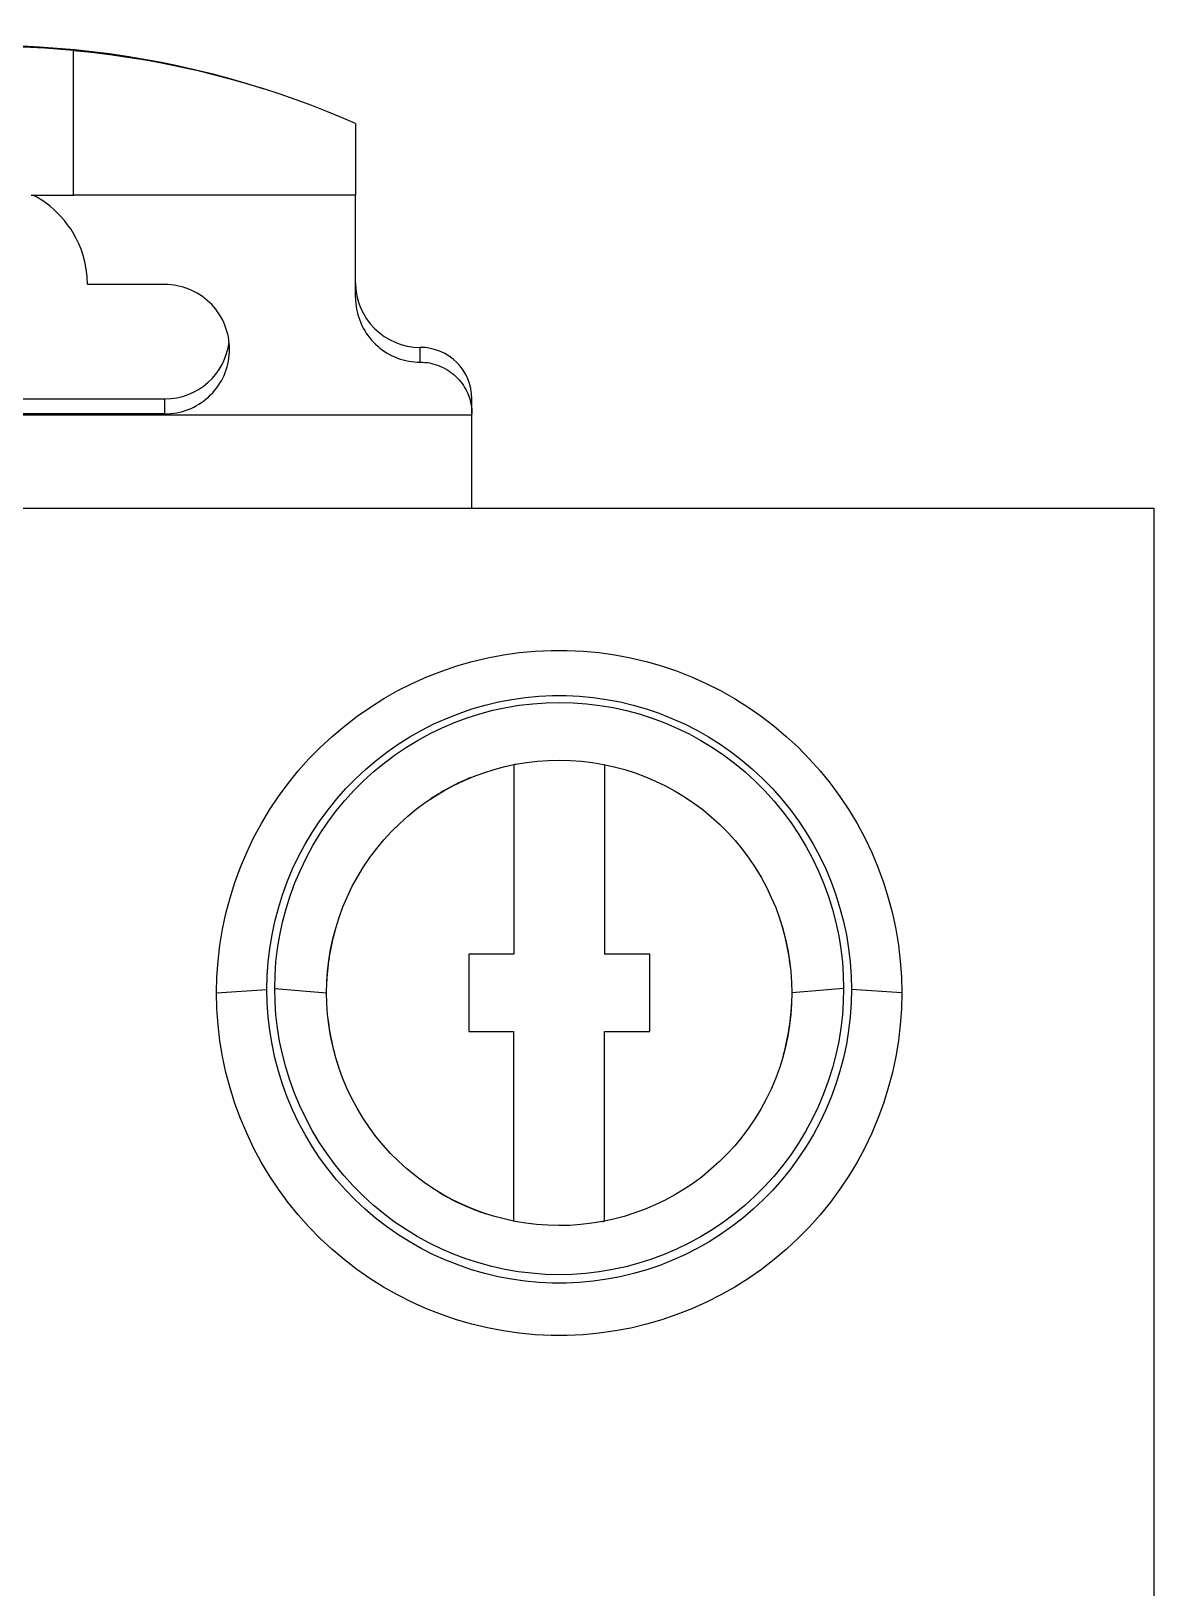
# Model space of a CAD drawing. Header units: millimetres. Extents: x 3609 to 5941, y 2453 to 3731.
# Drawn here: x 5346.55 to 5363.19, y 3411.78 to 3434.84 of the extents above; entities that cross this region are included whole.
import ezdxf

# ---------------------------------------------------------------- set-up
doc = ezdxf.new("R2010")
doc.units = ezdxf.units.MM

msp = doc.modelspace()

# ---------------------------------------------------------------- linework, layer by layer
for p, q in [((5346.753, 3434.589), (5346.327, 3434.609)), ((5347.178, 3434.555), (5346.753, 3434.589)), ((5347.178, 3434.552), (5347.178, 3434.556)), ((5347.178, 3432.412), (5347.178, 3434.552)), ((5347.448, 3434.524), (5347.178, 3434.551)), ((5347.716, 3434.49), (5347.448, 3434.524)), ((5347.982, 3434.452), (5347.716, 3434.49)), ((5348.246, 3434.409), (5347.982, 3434.452)), ((5348.508, 3434.361), (5348.246, 3434.409)), ((5348.766, 3434.309), (5348.508, 3434.361)), ((5349.022, 3434.252), (5348.766, 3434.309)), ((5349.273, 3434.19), (5349.022, 3434.252)), ((5349.519, 3434.125), (5349.273, 3434.19)), ((5349.762, 3434.057), (5349.519, 3434.125)), ((5349.999, 3433.984), (5349.762, 3434.057)), ((5350.242, 3433.905), (5349.999, 3433.984)), ((5350.479, 3433.824), (5350.242, 3433.905)), ((5350.709, 3433.739), (5350.479, 3433.824)), ((5350.933, 3433.652), (5350.709, 3433.739)), ((5351.15, 3433.564), (5350.933, 3433.652)), ((5351.359, 3433.473), (5351.15, 3433.564)), ((5351.359, 3433.473), (5351.359, 3432.412)), ((5346.552, 3432.412), (5347.178, 3432.412)), ((5346.646, 3432.376), (5346.579, 3432.412)), ((5346.71, 3432.336), (5346.646, 3432.376)), ((5346.773, 3432.293), (5346.71, 3432.336)), ((5346.833, 3432.246), (5346.773, 3432.293)), ((5347.429, 3432.412), (5347.178, 3432.412)), ((5347.675, 3432.412), (5347.429, 3432.412)), ((5347.918, 3432.412), (5347.675, 3432.412)), ((5348.158, 3432.412), (5347.918, 3432.412)), ((5348.394, 3432.412), (5348.158, 3432.412)), ((5348.626, 3432.412), (5348.394, 3432.412)), ((5348.856, 3432.412), (5348.626, 3432.412)), ((5349.082, 3432.412), (5348.856, 3432.412)), ((5349.305, 3432.412), (5349.082, 3432.412)), ((5349.525, 3432.412), (5349.305, 3432.412)), ((5349.742, 3432.412), (5349.525, 3432.412)), ((5349.956, 3432.412), (5349.742, 3432.412)), ((5350.167, 3432.412), (5349.956, 3432.412)), ((5350.374, 3432.412), (5350.167, 3432.412)), ((5350.578, 3432.412), (5350.374, 3432.412)), ((5350.779, 3432.412), (5350.578, 3432.412)), ((5350.976, 3432.412), (5350.779, 3432.412)), ((5351.169, 3432.412), (5350.976, 3432.412)), ((5351.359, 3432.412), (5351.169, 3432.412)), ((5351.359, 3430.895), (5351.359, 3432.412)), ((5346.89, 3432.197), (5346.833, 3432.246)), ((5346.945, 3432.145), (5346.89, 3432.197)), ((5346.997, 3432.091), (5346.945, 3432.145)), ((5347.046, 3432.034), (5346.997, 3432.091)), ((5347.093, 3431.974), (5347.046, 3432.034)), ((5347.138, 3431.91), (5347.093, 3431.974)), ((5347.18, 3431.841), (5347.138, 3431.91)), ((5347.22, 3431.769), (5347.18, 3431.841)), ((5347.257, 3431.692), (5347.22, 3431.769)), ((5347.291, 3431.609), (5347.257, 3431.692)), ((5347.321, 3431.519), (5347.291, 3431.609)), ((5347.346, 3431.423), (5347.321, 3431.519)), ((5347.367, 3431.319), (5347.346, 3431.423)), ((5347.38, 3431.206), (5347.367, 3431.319)), ((5347.385, 3431.087), (5347.38, 3431.206)), ((5348.534, 3431.087), (5347.385, 3431.087)), ((5348.58, 3431.086), (5348.534, 3431.087)), ((5348.625, 3431.083), (5348.58, 3431.086)), ((5348.67, 3431.077), (5348.625, 3431.083)), ((5348.715, 3431.07), (5348.67, 3431.077)), ((5348.76, 3431.06), (5348.715, 3431.07)), ((5348.804, 3431.048), (5348.76, 3431.06)), ((5348.847, 3431.034), (5348.804, 3431.048)), ((5348.89, 3431.018), (5348.847, 3431.034)), ((5348.932, 3431), (5348.89, 3431.018)), ((5348.973, 3430.98), (5348.932, 3431)), ((5349.013, 3430.958), (5348.973, 3430.98)), ((5349.052, 3430.935), (5349.013, 3430.958)), ((5349.09, 3430.909), (5349.052, 3430.935)), ((5349.126, 3430.882), (5349.09, 3430.909)), ((5349.161, 3430.853), (5349.126, 3430.882)), ((5349.195, 3430.822), (5349.161, 3430.853)), ((5349.227, 3430.79), (5349.195, 3430.822)), ((5349.258, 3430.756), (5349.227, 3430.79)), ((5349.287, 3430.721), (5349.258, 3430.756)), ((5349.314, 3430.684), (5349.287, 3430.721)), ((5349.34, 3430.646), (5349.314, 3430.684)), ((5351.359, 3430.895), (5351.36, 3430.852)), ((5351.36, 3430.852), (5351.363, 3430.809)), ((5351.363, 3430.809), (5351.368, 3430.766)), ((5351.368, 3430.766), (5351.375, 3430.724)), ((5351.375, 3430.724), (5351.383, 3430.682)), ((5351.383, 3430.682), (5351.394, 3430.64)), ((5349.363, 3430.607), (5349.34, 3430.646)), ((5349.385, 3430.567), (5349.363, 3430.607)), ((5349.405, 3430.526), (5349.385, 3430.567)), ((5349.423, 3430.485), (5349.405, 3430.526)), ((5349.439, 3430.442), (5349.423, 3430.485)), ((5349.453, 3430.398), (5349.439, 3430.442)), ((5351.394, 3430.64), (5351.406, 3430.599)), ((5351.406, 3430.599), (5351.42, 3430.558)), ((5351.42, 3430.558), (5351.436, 3430.518)), ((5351.436, 3430.518), (5351.454, 3430.479)), ((5351.454, 3430.479), (5351.473, 3430.441)), ((5351.473, 3430.441), (5351.495, 3430.404)), ((5349.465, 3430.354), (5349.453, 3430.398)), ((5349.474, 3430.31), (5349.465, 3430.354)), ((5349.482, 3430.264), (5349.474, 3430.31)), ((5349.487, 3430.219), (5349.482, 3430.264)), ((5349.491, 3430.174), (5349.487, 3430.219)), ((5351.495, 3430.404), (5351.517, 3430.367)), ((5351.517, 3430.367), (5351.542, 3430.332)), ((5351.542, 3430.332), (5351.568, 3430.298)), ((5351.568, 3430.298), (5351.595, 3430.265)), ((5351.595, 3430.265), (5351.624, 3430.233)), ((5351.624, 3430.233), (5351.655, 3430.202)), ((5349.475, 3429.953), (5349.482, 3429.996)), ((5349.482, 3429.996), (5349.488, 3430.04)), ((5349.488, 3430.04), (5349.491, 3430.084)), ((5349.492, 3430.128), (5349.491, 3430.174)), ((5349.491, 3430.084), (5349.492, 3430.128)), ((5351.655, 3430.202), (5351.687, 3430.173)), ((5351.687, 3430.173), (5351.72, 3430.146)), ((5351.72, 3430.146), (5351.754, 3430.12)), ((5351.754, 3430.12), (5351.789, 3430.095)), ((5351.789, 3430.095), (5351.825, 3430.072)), ((5351.825, 3430.072), (5351.863, 3430.051)), ((5351.863, 3430.051), (5351.901, 3430.032)), ((5351.901, 3430.032), (5351.94, 3430.014)), ((5351.94, 3430.014), (5351.98, 3429.998)), ((5351.98, 3429.998), (5352.021, 3429.984)), ((5352.021, 3429.984), (5352.062, 3429.971)), ((5352.317, 3429.937), (5352.317, 3430.157)), ((5349.41, 3429.742), (5349.427, 3429.782)), ((5349.427, 3429.782), (5349.442, 3429.824)), ((5349.442, 3429.824), (5349.455, 3429.866)), ((5349.455, 3429.866), (5349.466, 3429.909)), ((5349.466, 3429.909), (5349.475, 3429.953)), ((5352.062, 3429.971), (5352.104, 3429.961)), ((5352.104, 3429.961), (5352.146, 3429.952)), ((5352.146, 3429.952), (5352.188, 3429.946)), ((5352.188, 3429.946), (5352.231, 3429.941)), ((5352.231, 3429.941), (5352.274, 3429.938)), ((5352.274, 3429.938), (5352.317, 3429.937)), ((5352.317, 3429.937), (5352.351, 3429.936)), ((5352.351, 3429.936), (5352.386, 3429.934)), ((5352.386, 3429.934), (5352.42, 3429.93)), ((5352.42, 3429.93), (5352.454, 3429.925)), ((5352.454, 3429.925), (5352.487, 3429.918)), ((5352.487, 3429.918), (5352.521, 3429.909)), ((5352.521, 3429.909), (5352.554, 3429.899)), ((5352.554, 3429.899), (5352.586, 3429.888)), ((5352.586, 3429.888), (5352.618, 3429.875)), ((5352.618, 3429.875), (5352.649, 3429.861)), ((5352.649, 3429.861), (5352.68, 3429.845)), ((5352.68, 3429.845), (5352.71, 3429.828)), ((5352.71, 3429.828), (5352.739, 3429.81)), ((5352.739, 3429.81), (5352.767, 3429.791)), ((5352.767, 3429.791), (5352.795, 3429.77)), ((5352.795, 3429.77), (5352.821, 3429.748)), ((5352.821, 3429.748), (5352.846, 3429.725)), ((5349.242, 3429.484), (5349.271, 3429.517)), ((5349.271, 3429.517), (5349.298, 3429.552)), ((5349.298, 3429.552), (5349.324, 3429.588)), ((5349.324, 3429.588), (5349.348, 3429.625)), ((5349.348, 3429.625), (5349.371, 3429.663)), ((5349.371, 3429.663), (5349.391, 3429.702)), ((5349.391, 3429.702), (5349.41, 3429.742)), ((5352.846, 3429.725), (5352.871, 3429.7)), ((5352.871, 3429.7), (5352.894, 3429.675)), ((5352.894, 3429.675), (5352.916, 3429.649)), ((5352.916, 3429.649), (5352.937, 3429.621)), ((5352.937, 3429.621), (5352.956, 3429.593)), ((5352.956, 3429.593), (5352.975, 3429.564)), ((5352.975, 3429.564), (5352.992, 3429.534)), ((5352.992, 3429.534), (5353.007, 3429.504)), ((5343.267, 3429.392), (5348.534, 3429.392)), ((5348.534, 3429.172), (5348.534, 3429.392)), ((5348.961, 3429.272), (5349, 3429.293)), ((5349, 3429.293), (5349.038, 3429.315)), ((5349.038, 3429.315), (5349.075, 3429.339)), ((5349.075, 3429.339), (5349.111, 3429.365)), ((5349.111, 3429.365), (5349.146, 3429.392)), ((5349.146, 3429.392), (5349.179, 3429.421)), ((5349.179, 3429.421), (5349.211, 3429.452)), ((5349.211, 3429.452), (5349.242, 3429.484)), ((5353.007, 3429.504), (5353.021, 3429.472)), ((5353.021, 3429.472), (5353.034, 3429.441)), ((5353.034, 3429.441), (5353.046, 3429.408)), ((5353.046, 3429.408), (5353.055, 3429.375)), ((5353.055, 3429.375), (5353.064, 3429.342)), ((5353.064, 3429.342), (5353.071, 3429.308)), ((5353.071, 3429.308), (5353.076, 3429.274)), ((5353.083, 3429.172), (5353.083, 3429.392)), ((5338.717, 3429.156), (5353.083, 3429.156)), ((5348.534, 3429.172), (5343.267, 3429.172)), ((5348.534, 3429.172), (5348.578, 3429.173)), ((5348.578, 3429.173), (5348.622, 3429.176)), ((5348.622, 3429.176), (5348.666, 3429.181)), ((5348.666, 3429.181), (5348.71, 3429.188)), ((5348.71, 3429.188), (5348.753, 3429.197)), ((5348.753, 3429.197), (5348.796, 3429.208)), ((5348.796, 3429.208), (5348.838, 3429.221)), ((5348.838, 3429.221), (5348.88, 3429.236)), ((5348.88, 3429.236), (5348.921, 3429.253)), ((5348.921, 3429.253), (5348.961, 3429.272)), ((5353.076, 3429.274), (5353.08, 3429.24)), ((5353.08, 3429.24), (5353.082, 3429.206)), ((5353.082, 3429.206), (5353.083, 3429.172)), ((5353.083, 3429.156), (5353.083, 3429.172)), ((5353.083, 3427.776), (5353.083, 3429.156)), ((5294.519, 3427.776), (5363.187, 3427.776)), ((5363.187, 3427.776), (5363.187, 3409.675)), ((5353.318, 3425.558), (5353.551, 3425.602)), ((5353.551, 3425.602), (5353.785, 3425.635)), ((5353.785, 3425.635), (5354.021, 3425.657)), ((5354.021, 3425.657), (5354.257, 3425.668)), ((5354.257, 3425.668), (5354.494, 3425.668)), ((5354.494, 3425.668), (5354.73, 3425.657)), ((5354.73, 3425.657), (5354.966, 3425.635)), ((5354.966, 3425.635), (5355.2, 3425.602)), ((5355.2, 3425.602), (5355.433, 3425.558)), ((5352.636, 3425.361), (5352.86, 3425.437)), ((5352.86, 3425.437), (5353.088, 3425.503)), ((5353.088, 3425.503), (5353.318, 3425.558)), ((5355.433, 3425.558), (5355.663, 3425.503)), ((5355.663, 3425.503), (5355.891, 3425.438)), ((5355.891, 3425.438), (5356.116, 3425.362)), ((5351.986, 3425.071), (5352.198, 3425.178)), ((5352.198, 3425.178), (5352.415, 3425.275)), ((5352.415, 3425.275), (5352.636, 3425.361)), ((5356.116, 3425.362), (5356.337, 3425.275)), ((5356.337, 3425.275), (5356.553, 3425.178)), ((5356.553, 3425.178), (5356.765, 3425.071)), ((5351.578, 3424.828), (5351.779, 3424.955)), ((5351.779, 3424.955), (5351.986, 3425.071)), ((5353.278, 3424.856), (5353.475, 3424.903)), ((5353.475, 3424.903), (5353.673, 3424.94)), ((5353.673, 3424.94), (5353.873, 3424.969)), ((5353.873, 3424.969), (5354.074, 3424.987)), ((5354.074, 3424.987), (5354.275, 3424.997)), ((5354.275, 3424.997), (5354.477, 3424.997)), ((5354.477, 3424.997), (5354.678, 3424.987)), ((5354.678, 3424.987), (5354.879, 3424.969)), ((5354.879, 3424.969), (5355.079, 3424.94)), ((5355.079, 3424.94), (5355.277, 3424.903)), ((5355.277, 3424.903), (5355.473, 3424.856)), ((5356.765, 3425.071), (5356.972, 3424.955)), ((5356.972, 3424.955), (5357.174, 3424.828)), ((5351.193, 3424.547), (5351.382, 3424.692)), ((5351.382, 3424.692), (5351.578, 3424.828)), ((5352.704, 3424.66), (5352.893, 3424.734)), ((5352.893, 3424.734), (5353.084, 3424.8)), ((5353.011, 3424.668), (5353.201, 3424.729)), ((5353.084, 3424.8), (5353.278, 3424.856)), ((5353.201, 3424.729), (5353.393, 3424.78)), ((5353.393, 3424.78), (5353.588, 3424.822)), ((5353.588, 3424.822), (5353.785, 3424.855)), ((5353.785, 3424.855), (5353.983, 3424.878)), ((5353.983, 3424.878), (5354.183, 3424.892)), ((5354.183, 3424.892), (5354.383, 3424.897)), ((5354.383, 3424.897), (5354.582, 3424.892)), ((5354.582, 3424.892), (5354.782, 3424.877)), ((5354.782, 3424.877), (5354.98, 3424.853)), ((5354.98, 3424.853), (5355.176, 3424.82)), ((5355.176, 3424.82), (5355.371, 3424.777)), ((5355.371, 3424.777), (5355.563, 3424.725)), ((5355.473, 3424.856), (5355.667, 3424.8)), ((5355.563, 3424.725), (5355.752, 3424.664)), ((5355.667, 3424.8), (5355.859, 3424.735)), ((5355.859, 3424.735), (5356.047, 3424.66)), ((5357.174, 3424.828), (5357.369, 3424.692)), ((5357.369, 3424.692), (5357.558, 3424.548)), ((5351.011, 3424.394), (5351.193, 3424.547)), ((5352.162, 3424.386), (5352.339, 3424.486)), ((5352.339, 3424.486), (5352.52, 3424.577)), ((5352.462, 3424.434), (5352.641, 3424.521)), ((5352.52, 3424.577), (5352.704, 3424.66)), ((5352.641, 3424.521), (5352.824, 3424.599)), ((5352.824, 3424.599), (5353.011, 3424.668)), ((5355.752, 3424.664), (5355.939, 3424.595)), ((5355.939, 3424.595), (5356.121, 3424.516)), ((5356.047, 3424.66), (5356.232, 3424.577)), ((5356.121, 3424.516), (5356.301, 3424.429)), ((5356.232, 3424.577), (5356.413, 3424.486)), ((5356.413, 3424.486), (5356.589, 3424.386)), ((5357.558, 3424.548), (5357.74, 3424.394)), ((5350.669, 3424.061), (5350.836, 3424.231)), ((5350.836, 3424.231), (5351.011, 3424.394)), ((5351.824, 3424.161), (5351.99, 3424.277)), ((5351.949, 3424.124), (5352.116, 3424.235)), ((5351.99, 3424.277), (5352.162, 3424.386)), ((5352.116, 3424.235), (5352.286, 3424.339)), ((5352.286, 3424.339), (5352.462, 3424.434)), ((5356.301, 3424.429), (5356.476, 3424.333)), ((5356.476, 3424.333), (5356.647, 3424.229)), ((5356.589, 3424.386), (5356.761, 3424.277)), ((5356.647, 3424.229), (5356.813, 3424.116)), ((5356.761, 3424.277), (5356.928, 3424.161)), ((5357.74, 3424.394), (5357.915, 3424.232)), ((5357.915, 3424.232), (5358.082, 3424.061)), ((5350.51, 3423.883), (5350.669, 3424.061)), ((5351.507, 3423.904), (5351.662, 3424.036)), ((5351.633, 3423.876), (5351.788, 3424.004)), ((5351.662, 3424.036), (5351.824, 3424.161)), ((5351.788, 3424.004), (5351.949, 3424.124)), ((5353.572, 3423.946), (5353.731, 3423.98)), ((5353.731, 3423.98), (5353.892, 3424.007)), ((5353.892, 3424.007), (5354.055, 3424.026)), ((5354.055, 3424.026), (5354.218, 3424.037)), ((5354.218, 3424.037), (5354.381, 3424.041)), ((5354.381, 3424.041), (5354.545, 3424.037)), ((5354.545, 3424.037), (5354.708, 3424.025)), ((5354.708, 3424.025), (5354.87, 3424.005)), ((5354.87, 3424.005), (5355.031, 3423.978)), ((5356.813, 3424.116), (5356.974, 3423.995)), ((5356.928, 3424.161), (5357.089, 3424.037)), ((5356.974, 3423.995), (5357.13, 3423.867)), ((5357.089, 3424.037), (5357.245, 3423.905)), ((5358.082, 3424.061), (5358.241, 3423.883)), ((5350.36, 3423.697), (5350.51, 3423.883)), ((5351.215, 3423.619), (5351.358, 3423.765)), ((5351.358, 3423.765), (5351.507, 3423.904)), ((5351.483, 3423.74), (5351.633, 3423.876)), ((5352.956, 3423.735), (5353.106, 3423.799)), ((5353.106, 3423.799), (5353.259, 3423.855)), ((5353.259, 3423.855), (5353.414, 3423.904)), ((5353.414, 3423.904), (5353.572, 3423.946)), ((5353.706, 3423.975), (5353.706, 3421.168)), ((5355.031, 3423.978), (5355.19, 3423.943)), ((5355.046, 3423.975), (5355.046, 3421.168)), ((5355.19, 3423.943), (5355.347, 3423.901)), ((5355.347, 3423.901), (5355.502, 3423.852)), ((5355.502, 3423.852), (5355.654, 3423.795)), ((5355.654, 3423.795), (5355.804, 3423.731)), ((5357.13, 3423.867), (5357.279, 3423.73)), ((5357.245, 3423.905), (5357.394, 3423.766)), ((5357.394, 3423.766), (5357.537, 3423.619)), ((5358.241, 3423.883), (5358.392, 3423.698)), ((5350.218, 3423.505), (5350.36, 3423.697)), ((5351.079, 3423.466), (5351.215, 3423.619)), ((5351.202, 3423.446), (5351.339, 3423.597)), ((5351.339, 3423.597), (5351.483, 3423.74)), ((5352.527, 3423.503), (5352.666, 3423.587)), ((5352.666, 3423.587), (5352.81, 3423.665)), ((5352.81, 3423.665), (5352.956, 3423.735)), ((5355.804, 3423.731), (5355.951, 3423.66)), ((5355.951, 3423.66), (5356.094, 3423.582)), ((5356.094, 3423.582), (5356.234, 3423.498)), ((5357.279, 3423.73), (5357.423, 3423.586)), ((5357.423, 3423.586), (5357.56, 3423.435)), ((5357.537, 3423.619), (5357.672, 3423.466)), ((5358.392, 3423.698), (5358.533, 3423.505)), ((5349.963, 3423.101), (5350.086, 3423.306)), ((5350.086, 3423.306), (5350.218, 3423.505)), ((5350.83, 3423.142), (5350.951, 3423.307)), ((5350.949, 3423.125), (5351.072, 3423.289)), ((5350.951, 3423.307), (5351.079, 3423.466)), ((5351.072, 3423.289), (5351.202, 3423.446)), ((5352.131, 3423.21), (5352.259, 3423.314)), ((5352.259, 3423.314), (5352.391, 3423.412)), ((5352.391, 3423.412), (5352.527, 3423.503)), ((5356.234, 3423.498), (5356.37, 3423.406)), ((5356.37, 3423.406), (5356.502, 3423.308)), ((5356.502, 3423.308), (5356.629, 3423.203)), ((5357.56, 3423.435), (5357.69, 3423.276)), ((5357.672, 3423.466), (5357.801, 3423.307)), ((5357.801, 3423.307), (5357.922, 3423.142)), ((5358.533, 3423.505), (5358.666, 3423.306)), ((5358.666, 3423.306), (5358.789, 3423.101)), ((5349.849, 3422.89), (5349.963, 3423.101)), ((5350.717, 3422.971), (5350.83, 3423.142)), ((5350.834, 3422.955), (5350.949, 3423.125)), ((5351.891, 3422.984), (5352.009, 3423.1)), ((5352.009, 3423.1), (5352.131, 3423.21)), ((5356.629, 3423.203), (5356.751, 3423.092)), ((5356.751, 3423.092), (5356.869, 3422.975)), ((5357.69, 3423.276), (5357.812, 3423.112)), ((5357.812, 3423.112), (5357.926, 3422.941)), ((5357.922, 3423.142), (5358.035, 3422.971)), ((5358.789, 3423.101), (5358.902, 3422.89)), ((5349.746, 3422.674), (5349.849, 3422.89)), ((5350.611, 3422.795), (5350.717, 3422.971)), ((5350.728, 3422.779), (5350.834, 3422.955)), ((5351.673, 3422.733), (5351.779, 3422.861)), ((5351.779, 3422.861), (5351.891, 3422.984)), ((5356.869, 3422.975), (5356.981, 3422.852)), ((5356.981, 3422.852), (5357.087, 3422.723)), ((5357.926, 3422.941), (5358.032, 3422.765)), ((5358.035, 3422.971), (5358.14, 3422.795)), ((5358.902, 3422.89), (5359.006, 3422.674)), ((5349.653, 3422.454), (5349.746, 3422.674)), ((5350.427, 3422.429), (5350.515, 3422.614)), ((5350.515, 3422.614), (5350.611, 3422.795)), ((5350.541, 3422.413), (5350.63, 3422.599)), ((5350.63, 3422.599), (5350.728, 3422.779)), ((5351.478, 3422.461), (5351.572, 3422.6)), ((5351.572, 3422.6), (5351.673, 3422.733)), ((5357.087, 3422.723), (5357.187, 3422.589)), ((5358.032, 3422.765), (5358.129, 3422.584)), ((5358.14, 3422.795), (5358.237, 3422.614)), ((5358.237, 3422.614), (5358.325, 3422.429)), ((5359.006, 3422.674), (5359.098, 3422.454)), ((5349.571, 3422.229), (5349.653, 3422.454)), ((5350.347, 3422.24), (5350.427, 3422.429)), ((5350.461, 3422.225), (5350.541, 3422.413)), ((5351.391, 3422.319), (5351.478, 3422.461)), ((5357.187, 3422.589), (5357.281, 3422.45)), ((5357.281, 3422.45), (5357.367, 3422.307)), ((5358.129, 3422.584), (5358.218, 3422.399)), ((5358.218, 3422.399), (5358.297, 3422.211)), ((5358.325, 3422.429), (5358.405, 3422.24)), ((5359.098, 3422.454), (5359.181, 3422.23)), ((5349.499, 3422.001), (5349.571, 3422.229)), ((5350.277, 3422.047), (5350.347, 3422.24)), ((5350.39, 3422.033), (5350.461, 3422.225)), ((5351.238, 3422.021), (5351.311, 3422.172)), ((5351.311, 3422.172), (5351.391, 3422.319)), ((5357.367, 3422.307), (5357.447, 3422.16)), ((5357.447, 3422.16), (5357.519, 3422.009)), ((5358.297, 3422.211), (5358.366, 3422.02)), ((5358.405, 3422.24), (5358.475, 3422.047)), ((5359.181, 3422.23), (5359.252, 3422.001)), ((5349.438, 3421.769), (5349.499, 3422.001)), ((5350.216, 3421.851), (5350.277, 3422.047)), ((5350.329, 3421.839), (5350.39, 3422.033)), ((5351.172, 3421.867), (5351.238, 3422.021)), ((5357.519, 3422.009), (5357.584, 3421.856)), ((5358.366, 3422.02), (5358.426, 3421.828)), ((5358.475, 3422.047), (5358.536, 3421.851)), ((5359.252, 3422.001), (5359.313, 3421.77)), ((5349.388, 3421.536), (5349.438, 3421.769)), ((5350.164, 3421.652), (5350.216, 3421.851)), ((5350.277, 3421.643), (5350.329, 3421.839)), ((5351.065, 3421.554), (5351.115, 3421.711)), ((5351.115, 3421.711), (5351.172, 3421.867)), ((5357.584, 3421.856), (5357.641, 3421.701)), ((5357.641, 3421.701), (5357.69, 3421.545)), ((5358.426, 3421.828), (5358.477, 3421.635)), ((5358.536, 3421.851), (5358.588, 3421.652)), ((5359.313, 3421.77), (5359.363, 3421.536)), ((5349.35, 3421.301), (5349.388, 3421.536)), ((5350.088, 3421.25), (5350.121, 3421.452)), ((5350.121, 3421.452), (5350.164, 3421.652)), ((5350.203, 3421.249), (5350.235, 3421.447)), ((5350.235, 3421.447), (5350.277, 3421.643)), ((5351.023, 3421.395), (5351.065, 3421.554)), ((5357.69, 3421.545), (5357.731, 3421.388)), ((5358.477, 3421.635), (5358.518, 3421.44)), ((5358.588, 3421.652), (5358.631, 3421.452)), ((5358.631, 3421.452), (5358.664, 3421.25)), ((5359.363, 3421.536), (5359.402, 3421.301)), ((5349.322, 3421.065), (5349.35, 3421.301)), ((5350.064, 3421.047), (5350.088, 3421.25)), ((5350.18, 3421.052), (5350.203, 3421.249)), ((5350.962, 3421.074), (5350.988, 3421.235)), ((5350.988, 3421.235), (5351.023, 3421.395)), ((5357.731, 3421.388), (5357.765, 3421.229)), ((5357.765, 3421.229), (5357.79, 3421.071)), ((5358.518, 3421.44), (5358.549, 3421.245)), ((5358.549, 3421.245), (5358.572, 3421.049)), ((5358.664, 3421.25), (5358.688, 3421.047)), ((5359.402, 3421.301), (5359.43, 3421.065)), ((5349.305, 3420.829), (5349.322, 3421.065)), ((5350.05, 3420.845), (5350.064, 3421.047)), ((5350.167, 3420.855), (5350.18, 3421.052)), ((5350.943, 3420.914), (5350.962, 3421.074)), ((5353.035, 3421.168), (5353.035, 3420.019)), ((5353.706, 3421.168), (5353.035, 3421.168)), ((5355.717, 3421.168), (5355.046, 3421.168)), ((5355.717, 3420.019), (5355.717, 3421.168)), ((5357.79, 3421.071), (5357.809, 3420.911)), ((5358.572, 3421.049), (5358.585, 3420.854)), ((5358.688, 3421.047), (5358.702, 3420.845)), ((5359.43, 3421.065), (5359.447, 3420.829)), ((5349.3, 3420.593), (5349.305, 3420.829)), ((5350.045, 3420.643), (5350.05, 3420.845)), ((5350.162, 3420.658), (5350.167, 3420.855)), ((5350.928, 3420.593), (5350.932, 3420.753)), ((5350.932, 3420.753), (5350.943, 3420.914)), ((5357.809, 3420.911), (5357.82, 3420.752)), ((5357.82, 3420.752), (5357.824, 3420.593)), ((5358.585, 3420.854), (5358.59, 3420.658)), ((5358.702, 3420.845), (5358.706, 3420.643)), ((5359.447, 3420.829), (5359.452, 3420.593)), ((5349.3, 3420.593), (5350.045, 3420.643)), ((5349.305, 3420.357), (5349.3, 3420.593)), ((5350.05, 3420.44), (5350.045, 3420.643)), ((5350.166, 3420.463), (5350.162, 3420.658)), ((5350.162, 3420.658), (5350.928, 3420.593)), ((5350.932, 3420.435), (5350.928, 3420.593)), ((5357.824, 3420.593), (5357.82, 3420.434)), ((5358.59, 3420.658), (5357.824, 3420.593)), ((5358.59, 3420.658), (5358.585, 3420.462)), ((5358.706, 3420.643), (5358.702, 3420.44)), ((5359.452, 3420.593), (5358.706, 3420.643)), ((5359.452, 3420.593), (5359.447, 3420.357)), ((5349.322, 3420.12), (5349.305, 3420.357)), ((5350.064, 3420.237), (5350.05, 3420.44)), ((5350.18, 3420.268), (5350.166, 3420.463)), ((5350.943, 3420.276), (5350.932, 3420.435)), ((5357.82, 3420.434), (5357.809, 3420.274)), ((5358.585, 3420.462), (5358.572, 3420.266)), ((5358.702, 3420.44), (5358.688, 3420.237)), ((5359.447, 3420.357), (5359.43, 3420.12)), ((5349.35, 3419.884), (5349.322, 3420.12)), ((5350.088, 3420.035), (5350.064, 3420.237)), ((5350.202, 3420.073), (5350.18, 3420.268)), ((5350.234, 3419.879), (5350.202, 3420.073)), ((5350.961, 3420.118), (5350.943, 3420.276)), ((5350.987, 3419.959), (5350.961, 3420.118)), ((5357.79, 3420.114), (5357.764, 3419.954)), ((5357.809, 3420.274), (5357.79, 3420.114)), ((5358.549, 3420.069), (5358.517, 3419.872)), ((5358.572, 3420.266), (5358.549, 3420.069)), ((5358.688, 3420.237), (5358.664, 3420.035)), ((5359.43, 3420.12), (5359.402, 3419.884)), ((5349.389, 3419.649), (5349.35, 3419.884)), ((5350.121, 3419.833), (5350.088, 3420.035)), ((5350.164, 3419.633), (5350.121, 3419.833)), ((5350.274, 3419.685), (5350.234, 3419.879)), ((5351.02, 3419.802), (5350.987, 3419.959)), ((5353.035, 3420.019), (5353.706, 3420.019)), ((5353.706, 3417.211), (5353.706, 3420.019)), ((5355.046, 3417.211), (5355.046, 3420.019)), ((5355.046, 3420.019), (5355.717, 3420.019)), ((5357.764, 3419.954), (5357.73, 3419.794)), ((5358.517, 3419.872), (5358.475, 3419.676)), ((5358.631, 3419.833), (5358.588, 3419.633)), ((5358.664, 3420.035), (5358.631, 3419.833)), ((5359.402, 3419.884), (5359.363, 3419.649)), ((5349.439, 3419.416), (5349.389, 3419.649)), ((5350.216, 3419.435), (5350.164, 3419.633)), ((5350.324, 3419.492), (5350.274, 3419.685)), ((5351.061, 3419.645), (5351.02, 3419.802)), ((5351.11, 3419.489), (5351.061, 3419.645)), ((5357.688, 3419.636), (5357.638, 3419.478)), ((5357.73, 3419.794), (5357.688, 3419.636)), ((5358.475, 3419.676), (5358.424, 3419.481)), ((5358.588, 3419.633), (5358.536, 3419.435)), ((5359.363, 3419.649), (5359.313, 3419.416)), ((5349.499, 3419.185), (5349.439, 3419.416)), ((5350.277, 3419.24), (5350.216, 3419.435)), ((5350.384, 3419.3), (5350.324, 3419.492)), ((5351.166, 3419.334), (5351.11, 3419.489)), ((5357.638, 3419.478), (5357.581, 3419.322)), ((5358.424, 3419.481), (5358.363, 3419.287)), ((5358.536, 3419.435), (5358.475, 3419.24)), ((5359.313, 3419.416), (5359.252, 3419.185)), ((5349.571, 3418.957), (5349.499, 3419.185)), ((5350.347, 3419.048), (5350.277, 3419.24)), ((5350.453, 3419.11), (5350.384, 3419.3)), ((5351.231, 3419.181), (5351.166, 3419.334)), ((5351.303, 3419.031), (5351.231, 3419.181)), ((5357.516, 3419.169), (5357.443, 3419.019)), ((5357.581, 3419.322), (5357.516, 3419.169)), ((5358.363, 3419.287), (5358.293, 3419.096)), ((5358.475, 3419.24), (5358.405, 3419.047)), ((5359.252, 3419.185), (5359.181, 3418.957)), ((5349.653, 3418.733), (5349.571, 3418.957)), ((5350.426, 3418.859), (5350.347, 3419.048)), ((5350.532, 3418.922), (5350.453, 3419.11)), ((5350.62, 3418.737), (5350.532, 3418.922)), ((5351.382, 3418.884), (5351.303, 3419.031)), ((5357.443, 3419.019), (5357.363, 3418.872)), ((5358.213, 3418.907), (5358.125, 3418.722)), ((5358.293, 3419.096), (5358.213, 3418.907)), ((5358.405, 3419.047), (5358.326, 3418.859)), ((5359.181, 3418.957), (5359.099, 3418.733)), ((5349.746, 3418.513), (5349.653, 3418.733)), ((5350.514, 3418.675), (5350.426, 3418.859)), ((5350.716, 3418.556), (5350.62, 3418.737)), ((5351.468, 3418.741), (5351.382, 3418.884)), ((5351.561, 3418.602), (5351.468, 3418.741)), ((5357.276, 3418.729), (5357.182, 3418.591)), ((5357.363, 3418.872), (5357.276, 3418.729)), ((5358.125, 3418.722), (5358.027, 3418.542)), ((5358.326, 3418.859), (5358.238, 3418.674)), ((5359.099, 3418.733), (5359.006, 3418.513)), ((5349.849, 3418.298), (5349.746, 3418.513)), ((5350.61, 3418.495), (5350.514, 3418.675)), ((5350.714, 3418.319), (5350.61, 3418.495)), ((5350.822, 3418.38), (5350.716, 3418.556)), ((5351.661, 3418.468), (5351.561, 3418.602)), ((5351.767, 3418.339), (5351.661, 3418.468)), ((5357.082, 3418.457), (5356.976, 3418.329)), ((5357.182, 3418.591), (5357.082, 3418.457)), ((5358.027, 3418.542), (5357.921, 3418.366)), ((5358.142, 3418.494), (5358.037, 3418.319)), ((5358.238, 3418.674), (5358.142, 3418.494)), ((5359.006, 3418.513), (5358.903, 3418.298)), ((5349.961, 3418.088), (5349.849, 3418.298)), ((5350.827, 3418.149), (5350.714, 3418.319)), ((5350.936, 3418.21), (5350.822, 3418.38)), ((5351.879, 3418.216), (5351.767, 3418.339)), ((5351.996, 3418.099), (5351.879, 3418.216)), ((5356.976, 3418.329), (5356.864, 3418.207)), ((5357.921, 3418.366), (5357.806, 3418.196)), ((5358.037, 3418.319), (5357.924, 3418.149)), ((5358.903, 3418.298), (5358.79, 3418.087)), ((5350.084, 3417.883), (5349.961, 3418.088)), ((5350.947, 3417.985), (5350.827, 3418.149)), ((5351.058, 3418.045), (5350.936, 3418.21)), ((5351.075, 3417.826), (5350.947, 3417.985)), ((5351.187, 3417.887), (5351.058, 3418.045)), ((5352.118, 3417.987), (5351.996, 3418.099)), ((5352.246, 3417.882), (5352.118, 3417.987)), ((5356.747, 3418.09), (5356.624, 3417.98)), ((5356.864, 3418.207), (5356.747, 3418.09)), ((5357.684, 3418.032), (5357.554, 3417.874)), ((5357.804, 3417.984), (5357.676, 3417.826)), ((5357.806, 3418.196), (5357.684, 3418.032)), ((5357.924, 3418.149), (5357.804, 3417.984)), ((5358.79, 3418.087), (5358.668, 3417.883)), ((5350.216, 3417.685), (5350.084, 3417.883)), ((5351.211, 3417.674), (5351.075, 3417.826)), ((5351.324, 3417.735), (5351.187, 3417.887)), ((5352.377, 3417.784), (5352.246, 3417.882)), ((5352.513, 3417.692), (5352.377, 3417.784)), ((5356.366, 3417.777), (5356.23, 3417.686)), ((5356.497, 3417.875), (5356.366, 3417.777)), ((5356.624, 3417.98), (5356.497, 3417.875)), ((5357.554, 3417.874), (5357.417, 3417.724)), ((5357.676, 3417.826), (5357.541, 3417.673)), ((5358.668, 3417.883), (5358.536, 3417.684)), ((5350.357, 3417.493), (5350.216, 3417.685)), ((5351.353, 3417.528), (5351.211, 3417.674)), ((5351.467, 3417.591), (5351.324, 3417.735)), ((5351.501, 3417.389), (5351.353, 3417.528)), ((5351.617, 3417.454), (5351.467, 3417.591)), ((5352.653, 3417.607), (5352.513, 3417.692)), ((5352.796, 3417.529), (5352.653, 3417.607)), ((5352.943, 3417.457), (5352.796, 3417.529)), ((5355.947, 3417.524), (5355.8, 3417.453)), ((5356.09, 3417.602), (5355.947, 3417.524)), ((5356.23, 3417.686), (5356.09, 3417.602)), ((5357.274, 3417.58), (5357.124, 3417.445)), ((5357.399, 3417.527), (5357.25, 3417.388)), ((5357.417, 3417.724), (5357.274, 3417.58)), ((5357.541, 3417.673), (5357.399, 3417.527)), ((5358.536, 3417.684), (5358.394, 3417.492)), ((5350.507, 3417.307), (5350.357, 3417.493)), ((5350.665, 3417.13), (5350.507, 3417.307)), ((5351.656, 3417.257), (5351.501, 3417.389)), ((5351.772, 3417.325), (5351.617, 3417.454)), ((5351.933, 3417.204), (5351.772, 3417.325)), ((5353.093, 3417.393), (5352.943, 3417.457)), ((5353.246, 3417.336), (5353.093, 3417.393)), ((5353.401, 3417.286), (5353.246, 3417.336)), ((5355.497, 3417.333), (5355.341, 3417.283)), ((5355.65, 3417.389), (5355.497, 3417.333)), ((5355.8, 3417.453), (5355.65, 3417.389)), ((5356.969, 3417.316), (5356.808, 3417.196)), ((5357.124, 3417.445), (5356.969, 3417.316)), ((5357.25, 3417.388), (5357.095, 3417.257)), ((5358.244, 3417.307), (5358.086, 3417.129)), ((5358.394, 3417.492), (5358.244, 3417.307)), ((5350.832, 3416.959), (5350.665, 3417.13)), ((5351.817, 3417.133), (5351.656, 3417.257)), ((5351.984, 3417.016), (5351.817, 3417.133)), ((5352.099, 3417.091), (5351.933, 3417.204)), ((5352.27, 3416.986), (5352.099, 3417.091)), ((5353.559, 3417.244), (5353.401, 3417.286)), ((5353.718, 3417.209), (5353.559, 3417.244)), ((5353.88, 3417.181), (5353.718, 3417.209)), ((5354.042, 3417.162), (5353.88, 3417.181)), ((5354.206, 3417.15), (5354.042, 3417.162)), ((5354.37, 3417.146), (5354.206, 3417.15)), ((5354.534, 3417.149), (5354.37, 3417.146)), ((5354.698, 3417.161), (5354.534, 3417.149)), ((5354.861, 3417.18), (5354.698, 3417.161)), ((5355.023, 3417.207), (5354.861, 3417.18)), ((5355.183, 3417.241), (5355.023, 3417.207)), ((5355.341, 3417.283), (5355.183, 3417.241)), ((5356.642, 3417.084), (5356.471, 3416.98)), ((5356.808, 3417.196), (5356.642, 3417.084)), ((5356.934, 3417.132), (5356.768, 3417.016)), ((5357.095, 3417.257), (5356.934, 3417.132)), ((5358.086, 3417.129), (5357.919, 3416.959)), ((5351.006, 3416.797), (5350.832, 3416.959)), ((5352.155, 3416.908), (5351.984, 3417.016)), ((5352.332, 3416.807), (5352.155, 3416.908)), ((5352.445, 3416.89), (5352.27, 3416.986)), ((5352.625, 3416.802), (5352.445, 3416.89)), ((5356.296, 3416.884), (5356.116, 3416.797)), ((5356.471, 3416.98), (5356.296, 3416.884)), ((5356.596, 3416.907), (5356.419, 3416.807)), ((5356.768, 3417.016), (5356.596, 3416.907)), ((5357.919, 3416.959), (5357.745, 3416.797)), ((5351.188, 3416.643), (5351.006, 3416.797)), ((5351.377, 3416.498), (5351.188, 3416.643)), ((5352.513, 3416.715), (5352.332, 3416.807)), ((5352.698, 3416.632), (5352.513, 3416.715)), ((5352.808, 3416.723), (5352.625, 3416.802)), ((5352.887, 3416.558), (5352.698, 3416.632)), ((5352.994, 3416.653), (5352.808, 3416.723)), ((5353.184, 3416.592), (5352.994, 3416.653)), ((5355.746, 3416.649), (5355.555, 3416.588)), ((5355.933, 3416.719), (5355.746, 3416.649)), ((5356.053, 3416.632), (5355.865, 3416.557)), ((5356.116, 3416.797), (5355.933, 3416.719)), ((5356.238, 3416.715), (5356.053, 3416.632)), ((5356.419, 3416.807), (5356.238, 3416.715)), ((5357.563, 3416.643), (5357.375, 3416.498)), ((5357.745, 3416.797), (5357.563, 3416.643)), ((5351.572, 3416.362), (5351.377, 3416.498)), ((5353.079, 3416.492), (5352.887, 3416.558)), ((5353.273, 3416.436), (5353.079, 3416.492)), ((5353.377, 3416.54), (5353.184, 3416.592)), ((5353.47, 3416.388), (5353.273, 3416.436)), ((5353.572, 3416.497), (5353.377, 3416.54)), ((5353.67, 3416.351), (5353.47, 3416.388)), ((5353.769, 3416.463), (5353.572, 3416.497)), ((5353.968, 3416.439), (5353.769, 3416.463)), ((5354.168, 3416.424), (5353.968, 3416.439)), ((5354.369, 3416.419), (5354.168, 3416.424)), ((5354.57, 3416.424), (5354.369, 3416.419)), ((5354.77, 3416.438), (5354.57, 3416.424)), ((5354.969, 3416.461), (5354.77, 3416.438)), ((5355.167, 3416.494), (5354.969, 3416.461)), ((5355.281, 3416.388), (5355.082, 3416.35)), ((5355.362, 3416.537), (5355.167, 3416.494)), ((5355.478, 3416.435), (5355.281, 3416.388)), ((5355.555, 3416.588), (5355.362, 3416.537)), ((5355.673, 3416.492), (5355.478, 3416.435)), ((5355.865, 3416.557), (5355.673, 3416.492)), ((5357.375, 3416.498), (5357.18, 3416.362)), ((5351.773, 3416.236), (5351.572, 3416.362)), ((5351.98, 3416.118), (5351.773, 3416.236)), ((5353.87, 3416.322), (5353.67, 3416.351)), ((5354.072, 3416.303), (5353.87, 3416.322)), ((5354.274, 3416.294), (5354.072, 3416.303)), ((5354.477, 3416.294), (5354.274, 3416.294)), ((5354.679, 3416.303), (5354.477, 3416.294)), ((5354.881, 3416.322), (5354.679, 3416.303)), ((5355.082, 3416.35), (5354.881, 3416.322)), ((5356.978, 3416.235), (5356.771, 3416.118)), ((5357.18, 3416.362), (5356.978, 3416.235)), ((5352.192, 3416.011), (5351.98, 3416.118)), ((5352.409, 3415.914), (5352.192, 3416.011)), ((5352.63, 3415.827), (5352.409, 3415.914)), ((5356.342, 3415.914), (5356.121, 3415.827)), ((5356.559, 3416.011), (5356.342, 3415.914)), ((5356.771, 3416.118), (5356.559, 3416.011)), ((5352.855, 3415.751), (5352.63, 3415.827)), ((5353.084, 3415.685), (5352.855, 3415.751)), ((5353.315, 3415.63), (5353.084, 3415.685)), ((5355.668, 3415.684), (5355.437, 3415.629)), ((5355.896, 3415.75), (5355.668, 3415.684)), ((5356.121, 3415.827), (5355.896, 3415.75)), ((5353.548, 3415.585), (5353.315, 3415.63)), ((5353.783, 3415.552), (5353.548, 3415.585)), ((5354.02, 3415.53), (5353.783, 3415.552)), ((5354.257, 3415.519), (5354.02, 3415.53)), ((5354.494, 3415.519), (5354.257, 3415.519)), ((5354.732, 3415.53), (5354.494, 3415.519)), ((5354.968, 3415.552), (5354.732, 3415.53)), ((5355.203, 3415.585), (5354.968, 3415.552)), ((5355.437, 3415.629), (5355.203, 3415.585))]:
    msp.add_line(p, q)
for start, end in [(100.7439, 101.113), (112.2838, 123.4583), (134.7317, 135.3753), (5.7537, 18.8653), (164.0147, 177.0594), (344.0973, 357.1063), (185.7004, 198.7768), (238.664, 251.739), (280.8405, 281.1544)]:
    msp.add_arc((5354.376, 3420.593), 3.448, start, end)
for centre, major_axis, start_param, end_param in [((5345.9, 3421.286), (13.373, 0), 1.258926, 1.882667), ((5352.317, 3431.112), (-0.958, 0), 0, 1.570796), ((5348.534, 3430.348), (-0.958, 0), 1.570796, 3.026663), ((5352.317, 3429.392), (0.766, 0), 0, 1.570796)]:
    msp.add_ellipse(centre, major_axis=major_axis, ratio=0.997564, start_param=start_param, end_param=end_param)

doc.saveas('drawing.dxf')
